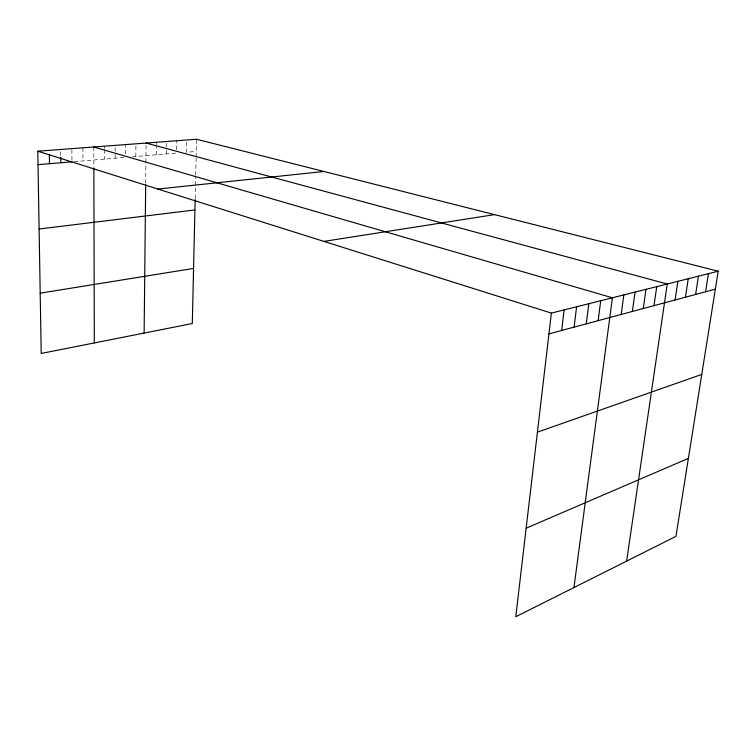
<?xml version="1.0" encoding="UTF-8"?>
<svg xmlns="http://www.w3.org/2000/svg" width="756" height="756" viewBox="0 0 756 756"><rect width="100%" height="100%" fill="white"/><g stroke="black" fill="none" stroke-linecap="round" stroke-linejoin="round"><path stroke-width="0.57" stroke-dasharray="3.78 2.83" d="M115.101 158.231L115.12 152.391M115.12 151.219L115.139 145.388M125.553 153.874L125.6 144.594M135.825 156.501L135.919 143.82M145.691 183.311L145.899 163.428M145.908 162.313L146.106 143.054M156.303 154.791L156.426 145.691M156.435 144.547L156.464 142.27M166.49 153.94L166.585 148.289M166.603 147.155L166.689 141.504M176.611 149.735L176.772 140.748M186.675 142.232L186.477 152.277L196.267 151.455M195.19 198.384L195.7 176.233M195.719 175.061L196.116 157.909M196.144 156.842L196.551 139.255M74.164 161.642L124.371 157.456M132.394 156.785L176.545 153.099M60.688 151.691L60.735 156.114M71.867 149.735L71.952 160.726M82.895 147.807L82.971 160.905M93.791 146.995L93.838 166.887M104.536 146.182L104.536 148.535M104.536 149.707L104.536 159.11"/><path stroke-width="1.13" d="M144.131 333.075L145.681 184.407M195.161 199.537L192.298 323.54L41.211 353.449L37.8 151.2L196.551 139.255L718.2 271.206L675.958 536.354L515.772 616.745L551.379 313.107L718.2 271.206M561.651 330.476L564.137 309.903M574.087 327.131L576.601 306.775M586.25 323.861L588.801 303.714M598.147 320.667L600.736 300.708M573.946 587.554L612.417 297.779L93.791 146.995M621.196 314.468L623.842 294.906M632.356 311.472L635.04 292.1M643.29 308.533L645.993 289.34M653.997 305.651L656.728 286.647M626.63 561.113L667.246 284.01L146.106 143.054M675.08 299.981L677.858 281.345M685.456 297.193L688.253 278.728M695.615 294.462L698.44 276.176M705.575 291.788L708.419 273.663M526.157 528.189L688.376 458.382M537.422 432.149L701.757 374.418M548.941 333.887L715.337 289.161M40.191 293.167L193.574 268.427M323.918 241.4L494.509 214.628M39.114 229.011L194.916 209.941M157.872 189.057L323.946 171.48M38.027 164.657L71.962 161.822M37.8 151.2L551.379 313.107M49.376 154.791L49.499 163.693M60.745 157.229L60.811 162.757M93.848 168.03L94.33 342.931"/></g></svg>
